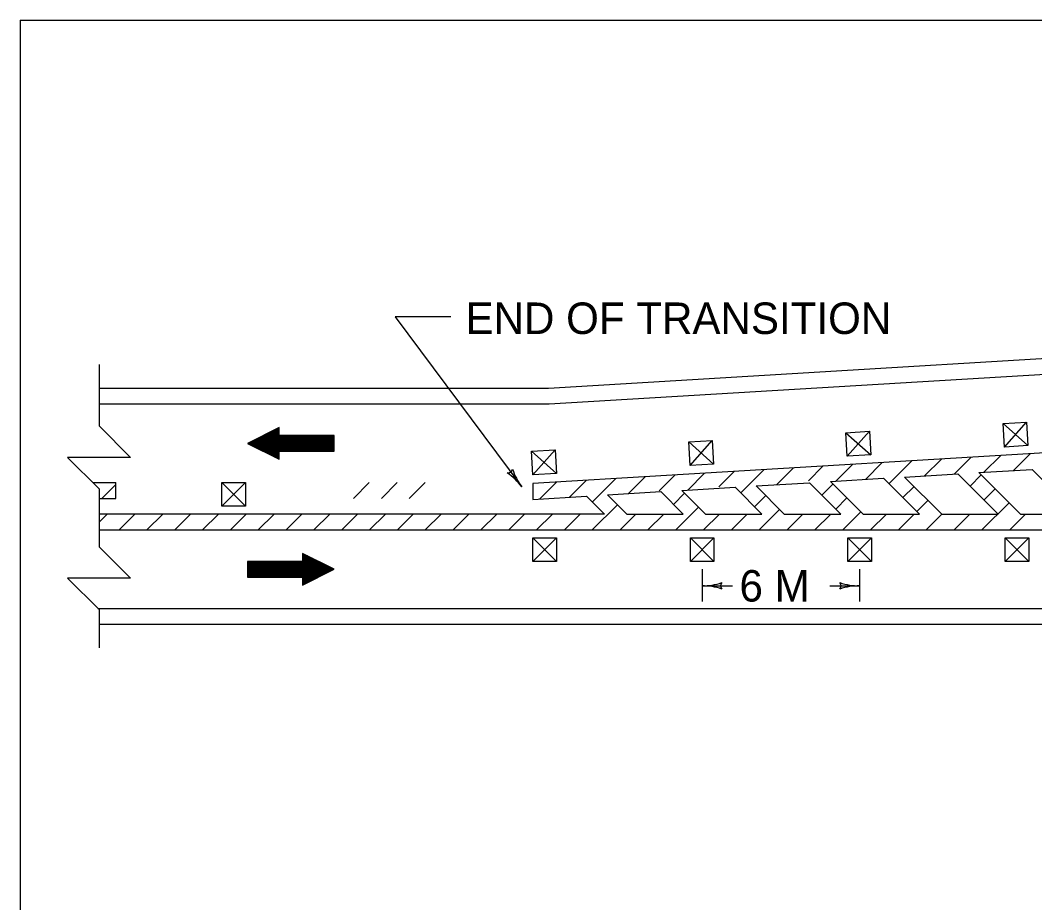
# Model space of a CAD drawing. Extents: x 1007 to 1035.5, y 1000.5 to 1021.5.
# Drawn here: x 1007 to 1013.44, y 1015.89 to 1021.5 of the extents above; entities that cross this region are included whole.
import ezdxf

# ---------------------------------------------------------------- set-up
doc = ezdxf.new("R2010")
doc.units = 0
doc.layers.add('Level 1', color=7, linetype='Continuous')
doc.layers.add('Level 10', color=7, linetype='Continuous')

msp = doc.modelspace()

# ---------------------------------------------------------------- linework, layer by layer
at = {"layer": 'Level 1'}
for p, q in [((1013.2418, 1018.9386), (1013.3915, 1018.9474)), ((1013.2506, 1018.7888), (1013.2418, 1018.9386)), ((1013.2418, 1018.9386), (1013.4003, 1018.7977)), ((1013.2506, 1018.7888), (1013.3915, 1018.9474)), ((1013.3915, 1018.9474), (1013.4003, 1018.7977)), ((1012.2435, 1018.8798), (1012.3933, 1018.8887)), ((1012.2523, 1018.7301), (1012.2435, 1018.8798)), ((1012.2435, 1018.8798), (1012.4021, 1018.7389)), ((1012.2523, 1018.7301), (1012.3933, 1018.8887)), ((1012.3933, 1018.8887), (1012.4021, 1018.7389)), ((1010.2469, 1018.7623), (1010.3967, 1018.7711)), ((1010.2558, 1018.6125), (1010.3967, 1018.7711)), ((1010.3967, 1018.7711), (1010.4055, 1018.6213)), ((1011.2452, 1018.821), (1011.3949, 1018.8298)), ((1011.254, 1018.6713), (1011.2452, 1018.821)), ((1011.2452, 1018.821), (1011.4038, 1018.6801)), ((1011.254, 1018.6713), (1011.3949, 1018.8298)), ((1011.3949, 1018.8298), (1011.4038, 1018.6801)), ((1013.4003, 1018.7977), (1013.2506, 1018.7888)), ((1010.2558, 1018.6125), (1010.2469, 1018.7623)), ((1010.2469, 1018.7623), (1010.4055, 1018.6213)), ((1012.4021, 1018.7389), (1012.2523, 1018.7301)), ((1012.744, 1018.6058), (1012.8507, 1018.7124)), ((1012.9322, 1018.6171), (1013.0388, 1018.7237)), ((1013.1203, 1018.6284), (1013.2268, 1018.735)), ((1013.3083, 1018.6398), (1013.4149, 1018.7463)), ((1011.4038, 1018.6801), (1011.254, 1018.6713)), ((1011.5755, 1018.4978), (1011.7223, 1018.6446)), ((1011.8037, 1018.5493), (1011.9103, 1018.6559)), ((1012.0058, 1018.5747), (1012.0983, 1018.6672)), ((1012.1798, 1018.5719), (1012.2864, 1018.6785)), ((1012.3679, 1018.5833), (1012.4745, 1018.6898)), ((1012.5174, 1018.5559), (1012.6626, 1018.7011)), ((1010.4055, 1018.6213), (1010.2558, 1018.6125)), ((1010.4872, 1018.4702), (1010.5938, 1018.5768)), ((1010.6336, 1018.4398), (1010.7818, 1018.5881)), ((1010.8634, 1018.4929), (1010.9699, 1018.5994)), ((1011.0579, 1018.5106), (1011.158, 1018.6107)), ((1011.2395, 1018.5154), (1011.3461, 1018.622)), ((1011.436, 1018.5352), (1011.5342, 1018.6333)), ((1013.0327, 1018.5408), (1013.1033, 1018.6115)), ((1007.5185, 1018.4625), (1007.6058, 1018.5498)), ((1007.6058, 1018.4625), (1007.6058, 1018.5625)), ((1008.2808, 1018.5625), (1008.4308, 1018.5625)), ((1008.2808, 1018.4125), (1008.2808, 1018.5625)), ((1008.2808, 1018.4125), (1008.4308, 1018.5625)), ((1008.2808, 1018.5625), (1008.4308, 1018.4125)), ((1008.4308, 1018.5625), (1008.4308, 1018.4125)), ((1009.1169, 1018.4625), (1009.2169, 1018.5625)), ((1009.2937, 1018.4625), (1009.3937, 1018.5625)), ((1009.4705, 1018.4625), (1009.5705, 1018.5625)), ((1010.2991, 1018.4589), (1010.4057, 1018.5655)), ((1012.0907, 1018.4828), (1012.1613, 1018.5535)), ((1012.6058, 1018.4676), (1012.6765, 1018.5383)), ((1013.121, 1018.4524), (1013.1918, 1018.5232)), ((1011.1488, 1018.4248), (1011.2195, 1018.4954)), ((1011.6638, 1018.4095), (1011.7347, 1018.4803)), ((1012.179, 1018.3943), (1012.2498, 1018.4652)), ((1012.6943, 1018.3792), (1012.765, 1018.4498)), ((1008.4308, 1018.4125), (1008.2808, 1018.4125)), ((1010.633, 1018.2625), (1010.7927, 1018.4222)), ((1011.1633, 1018.2625), (1011.3079, 1018.4071)), ((1011.6937, 1018.2625), (1011.8231, 1018.3919)), ((1013.1079, 1018.2625), (1013.2802, 1018.4348)), ((1007.5, 1018.3115), (1007.551, 1018.3625)), ((1007.6278, 1018.2625), (1007.7278, 1018.3625)), ((1007.8046, 1018.2625), (1007.9046, 1018.3625)), ((1007.9813, 1018.2625), (1008.0813, 1018.3625)), ((1008.1582, 1018.2625), (1008.2582, 1018.3625)), ((1008.3349, 1018.2625), (1008.4349, 1018.3625)), ((1008.5117, 1018.2625), (1008.6117, 1018.3625)), ((1008.6885, 1018.2625), (1008.7885, 1018.3625)), ((1008.8653, 1018.2625), (1008.9653, 1018.3625)), ((1009.042, 1018.2625), (1009.142, 1018.3625)), ((1009.2188, 1018.2625), (1009.3188, 1018.3625)), ((1009.3956, 1018.2625), (1009.4956, 1018.3625)), ((1009.5723, 1018.2625), (1009.6723, 1018.3625)), ((1009.7491, 1018.2625), (1009.8491, 1018.3625)), ((1009.9259, 1018.2625), (1010.0259, 1018.3625)), ((1010.1027, 1018.2625), (1010.2027, 1018.3625)), ((1010.2794, 1018.2625), (1010.3794, 1018.3625)), ((1010.4563, 1018.2625), (1010.5563, 1018.3625)), ((1010.8098, 1018.2625), (1010.9099, 1018.3625)), ((1010.9866, 1018.2625), (1011.0867, 1018.3625)), ((1011.3401, 1018.2625), (1011.4403, 1018.3625)), ((1011.5169, 1018.2625), (1011.6168, 1018.3625)), ((1011.8704, 1018.2625), (1011.9704, 1018.3625)), ((1012.0473, 1018.2625), (1012.1472, 1018.3625)), ((1012.224, 1018.2625), (1012.3382, 1018.3767)), ((1012.4008, 1018.2625), (1012.5008, 1018.3625)), ((1012.5776, 1018.2625), (1012.6774, 1018.3625)), ((1012.7543, 1018.2625), (1012.8534, 1018.3616)), ((1012.9311, 1018.2625), (1013.0311, 1018.3625)), ((1013.2847, 1018.2625), (1013.3847, 1018.3625)), ((1010.2558, 1018.2125), (1010.4058, 1018.2125)), ((1010.2558, 1018.0625), (1010.2558, 1018.2125)), ((1010.2558, 1018.0625), (1010.4058, 1018.2125)), ((1010.2558, 1018.2125), (1010.4058, 1018.0625)), ((1010.4058, 1018.2125), (1010.4058, 1018.0625)), ((1011.2558, 1018.2125), (1011.4058, 1018.2125)), ((1011.2558, 1018.0625), (1011.2558, 1018.2125)), ((1011.2558, 1018.0625), (1011.4058, 1018.2125)), ((1011.2558, 1018.2125), (1011.4058, 1018.0625)), ((1011.4058, 1018.2125), (1011.4058, 1018.0625)), ((1012.2558, 1018.2125), (1012.4058, 1018.2125)), ((1012.2558, 1018.0625), (1012.2558, 1018.2125)), ((1012.2558, 1018.0625), (1012.4058, 1018.2125)), ((1012.2558, 1018.2125), (1012.4058, 1018.0625)), ((1012.4058, 1018.2125), (1012.4058, 1018.0625)), ((1013.2558, 1018.2125), (1013.4058, 1018.2125)), ((1013.2558, 1018.0625), (1013.2558, 1018.2125)), ((1013.2558, 1018.0625), (1013.4058, 1018.2125)), ((1013.2558, 1018.2125), (1013.4058, 1018.0625)), ((1013.4058, 1018.2125), (1013.4058, 1018.0625)), ((1010.4058, 1018.0625), (1010.2558, 1018.0625)), ((1011.4058, 1018.0625), (1011.2558, 1018.0625)), ((1012.4058, 1018.0625), (1012.2558, 1018.0625)), ((1013.4058, 1018.0625), (1013.2558, 1018.0625))]:
    msp.add_line(p, q, dxfattribs=at)
for points in [[(1007.5, 1019.1625), (1010.3558, 1019.1625), (1015.3492, 1019.4625), (1030.3558, 1020.1), (1035, 1020.1)], [(1007.5, 1019.0625), (1010.3588, 1019.0625), (1015.3543, 1019.3627), (1030.3578, 1020), (1035, 1020)], [(1009.7336, 1019.6157), (1009.3806, 1019.6157), (1010.1845, 1018.5363)], [(1035, 1019.5), (1030.3558, 1019.5), (1015.3492, 1018.8625), (1010.2558, 1018.5565)], [(1007.5, 1019.3125), (1007.5, 1018.9233), (1007.7, 1018.7233), (1007.3, 1018.7233), (1007.5, 1018.5233), (1007.5, 1018.1557), (1007.7, 1017.9557), (1007.3, 1017.9557), (1007.5, 1017.7557), (1007.5, 1017.5125)], [(1007.5, 1018.2625), (1020.3589, 1018.2625), (1030.3589, 1018.9), (1035, 1018.9)], [(1008.6184, 1018.9001), (1008.6432, 1018.9001)], [(1008.6283, 1018.9051), (1008.6432, 1018.9051)], [(1008.6383, 1018.9101), (1008.6432, 1018.9101)], [(1008.4889, 1018.8351), (1008.9932, 1018.8351)], [(1008.4988, 1018.8401), (1008.9932, 1018.8401)], [(1008.5088, 1018.8451), (1008.9932, 1018.8451)], [(1008.5188, 1018.8501), (1008.9932, 1018.8501)], [(1008.5288, 1018.8551), (1008.9932, 1018.8551)], [(1008.5387, 1018.8601), (1008.9932, 1018.8601)], [(1008.5487, 1018.8651), (1008.6432, 1018.8651)], [(1008.5586, 1018.8701), (1008.6432, 1018.8701)], [(1008.5586, 1018.8701), (1008.6432, 1018.8701)], [(1008.5686, 1018.8751), (1008.6432, 1018.8751)], [(1008.5786, 1018.8801), (1008.6432, 1018.8801)], [(1008.5885, 1018.8851), (1008.6432, 1018.8851)], [(1008.5985, 1018.8901), (1008.6432, 1018.8901)], [(1008.6084, 1018.8951), (1008.6432, 1018.8951)], [(1008.4473, 1018.8101), (1008.9932, 1018.8101)], [(1008.449, 1018.8151), (1008.9932, 1018.8151)], [(1008.4573, 1018.8051), (1008.9932, 1018.8051)], [(1008.4573, 1018.8051), (1008.9932, 1018.8051)], [(1008.459, 1018.8201), (1008.9932, 1018.8201)], [(1008.4674, 1018.8001), (1008.9932, 1018.8001)], [(1008.4689, 1018.8251), (1008.9932, 1018.8251)], [(1008.4774, 1018.7951), (1008.9932, 1018.7951)], [(1008.4789, 1018.8301), (1008.9932, 1018.8301)], [(1008.4874, 1018.7901), (1008.9932, 1018.7901)], [(1008.4975, 1018.7851), (1008.9932, 1018.7851)], [(1008.5075, 1018.7801), (1008.9932, 1018.7801)], [(1008.5176, 1018.7751), (1008.9932, 1018.7751)], [(1008.5276, 1018.7701), (1008.9932, 1018.7701)], [(1008.5377, 1018.7651), (1008.9932, 1018.7651)], [(1008.5427, 1018.7626), (1008.9932, 1018.7626)], [(1008.5527, 1018.7576), (1008.6432, 1018.7576)], [(1008.5628, 1018.7526), (1008.6432, 1018.7526)], [(1008.5728, 1018.7476), (1008.6432, 1018.7476)], [(1008.5828, 1018.7426), (1008.6432, 1018.7426)], [(1008.5928, 1018.7376), (1008.6432, 1018.7376)], [(1008.6029, 1018.7326), (1008.6432, 1018.7326)], [(1008.6129, 1018.7276), (1008.6432, 1018.7276)], [(1008.623, 1018.7226), (1008.6432, 1018.7226)], [(1008.633, 1018.7176), (1008.6432, 1018.7176)], [(1008.643, 1018.7126), (1008.6432, 1018.7126)], [(1013.0884, 1018.6265), (1013.4266, 1018.6468)], [(1013.4266, 1018.6468), (1013.711, 1018.3625)], [(1012.1451, 1018.5698), (1012.4832, 1018.5902)], [(1012.4832, 1018.5902), (1012.711, 1018.3625)], [(1012.6166, 1018.5982), (1012.955, 1018.6184)], [(1012.6166, 1018.5982), (1012.8524, 1018.3625)], [(1012.955, 1018.6184), (1013.2109, 1018.3625)], [(1013.0884, 1018.6265), (1013.3524, 1018.3625)], [(1007.4608, 1018.5625), (1007.6058, 1018.5625)], [(1010.2558, 1018.5565), (1010.2558, 1018.4562)], [(1011.2018, 1018.5132), (1011.5399, 1018.5335)], [(1011.2018, 1018.5132), (1011.3524, 1018.3625)], [(1011.5399, 1018.5335), (1011.7109, 1018.3625)], [(1011.6734, 1018.5415), (1012.0116, 1018.5618)], [(1011.6734, 1018.5415), (1011.8525, 1018.3625)], [(1012.0116, 1018.5618), (1012.2109, 1018.3625)], [(1012.1451, 1018.5698), (1012.3524, 1018.3625)], [(1007.5, 1018.4625), (1007.6058, 1018.4625)], [(1010.2558, 1018.4562), (1010.5967, 1018.4768)], [(1010.5967, 1018.4768), (1010.7109, 1018.3625)], [(1010.7301, 1018.4848), (1011.0683, 1018.5053)], [(1010.7301, 1018.4848), (1010.8524, 1018.3625)], [(1011.0683, 1018.5053), (1011.211, 1018.3625)], [(1010.7109, 1018.3625), (1007.5, 1018.3625)], [(1010.8524, 1018.3625), (1011.211, 1018.3625)], [(1011.3524, 1018.3625), (1011.7109, 1018.3625)], [(1011.8525, 1018.3625), (1012.2109, 1018.3625)], [(1012.3524, 1018.3625), (1012.711, 1018.3625)], [(1012.8524, 1018.3625), (1013.2109, 1018.3625)], [(1013.3524, 1018.3625), (1013.711, 1018.3625)], [(1008.8937, 1018.0621), (1008.4432, 1018.0621)], [(1008.8987, 1018.0596), (1008.4432, 1018.0596)], [(1008.7933, 1018.1121), (1008.7932, 1018.1121)], [(1008.8033, 1018.1071), (1008.7932, 1018.1071)], [(1008.8133, 1018.1021), (1008.7932, 1018.1021)], [(1008.8234, 1018.0971), (1008.7932, 1018.0971)], [(1008.8334, 1018.0921), (1008.7932, 1018.0921)], [(1008.8435, 1018.0871), (1008.7932, 1018.0871)], [(1008.8535, 1018.0821), (1008.7932, 1018.0821)], [(1008.8636, 1018.0771), (1008.7932, 1018.0771)], [(1008.8736, 1018.0721), (1008.7932, 1018.0721)], [(1008.8837, 1018.0671), (1008.7932, 1018.0671)], [(1008.9088, 1018.0546), (1008.4432, 1018.0546)], [(1008.9188, 1018.0496), (1008.4432, 1018.0496)], [(1008.9288, 1018.0446), (1008.4432, 1018.0446)], [(1008.9388, 1018.0396), (1008.4432, 1018.0396)], [(1008.9489, 1018.0346), (1008.4432, 1018.0346)], [(1008.9589, 1018.0296), (1008.4432, 1018.0296)], [(1008.9689, 1018.0246), (1008.4432, 1018.0246)], [(1008.979, 1018.0196), (1008.4432, 1018.0196)], [(1008.979, 1018.0196), (1008.4432, 1018.0196)], [(1008.989, 1018.0146), (1008.4432, 1018.0146)], [(1008.9873, 1018.0096), (1008.4432, 1018.0096)], [(1008.9773, 1018.0046), (1008.4432, 1018.0046)], [(1008.9674, 1017.9996), (1008.4432, 1017.9996)], [(1008.9574, 1017.9946), (1008.4432, 1017.9946)], [(1011.3308, 1018.0125), (1011.3308, 1017.8071)], [(1012.3308, 1018.0125), (1012.3308, 1017.8071)], [(1008.9474, 1017.9896), (1008.4432, 1017.9896)], [(1008.9375, 1017.9846), (1008.4432, 1017.9846)], [(1008.9275, 1017.9796), (1008.4432, 1017.9796)], [(1008.9176, 1017.9746), (1008.4432, 1017.9746)], [(1008.9076, 1017.9696), (1008.4432, 1017.9696)], [(1008.8977, 1017.9646), (1008.4432, 1017.9646)], [(1008.8877, 1017.9596), (1008.7932, 1017.9596)], [(1008.8778, 1017.9546), (1008.7932, 1017.9546)], [(1008.8778, 1017.9546), (1008.7932, 1017.9546)], [(1008.8678, 1017.9496), (1008.7932, 1017.9496)], [(1008.8578, 1017.9446), (1008.7932, 1017.9446)], [(1008.8478, 1017.9396), (1008.7932, 1017.9396)], [(1008.8378, 1017.9346), (1008.7932, 1017.9346)], [(1008.8279, 1017.9296), (1008.7932, 1017.9296)], [(1008.8179, 1017.9246), (1008.7932, 1017.9246)], [(1008.808, 1017.9196), (1008.7932, 1017.9196)], [(1008.798, 1017.9146), (1008.7932, 1017.9146)], [(1011.3308, 1017.9071), (1011.5231, 1017.9071)], [(1012.1408, 1017.9071), (1012.3308, 1017.9071)], [(1007.4932, 1017.7625), (1035, 1017.7625)], [(1007.5, 1017.6625), (1035, 1017.6625)]]:
    msp.add_lwpolyline(points, dxfattribs=at)
for points in [[(1008.4432, 1018.8122), (1008.6432, 1018.7125), (1008.6432, 1018.7625), (1008.9932, 1018.7625), (1008.9932, 1018.8626), (1008.6432, 1018.8626), (1008.6432, 1018.9126)], [(1008.9932, 1018.0125), (1008.7932, 1018.1122), (1008.7932, 1018.0622), (1008.4432, 1018.0622), (1008.4432, 1017.9621), (1008.7932, 1017.9621), (1008.7932, 1017.9121)]]:
    msp.add_lwpolyline(points, close=True, dxfattribs=at)
for centre, radius, start, end in [((1010.0958, 1018.6555), 0.0312, 265.45434, 347.57103), ((1010.4978, 1018.7697), 0.3906, 198.0269, 216.67363), ((1009.8712, 1018.303), 0.3906, 36.67974, 55.34852), ((1009.8712, 1018.303), 0.3906, 36.66751, 36.67974), ((1011.3308, 1018.2977), 0.3906, 269.98778, 270), ((1011.3308, 1018.2977), 0.3906, 270, 288.66878), ((1011.3308, 1017.5165), 0.3906, 71.34716, 89.99389), ((1011.4793, 1017.907), 0.0312, 138.7746, 220.89129), ((1012.1822, 1017.9071), 0.0312, 318.7746, 40.89129), ((1012.3308, 1017.5165), 0.3906, 90, 108.66878), ((1012.3308, 1018.2977), 0.3906, 251.34716, 269.99389), ((1012.3308, 1017.5165), 0.3906, 89.98778, 90)]:
    msp.add_arc(centre, radius, start, end, dxfattribs=at)
at = {"layer": 'Level 10'}
for q in [(1035.5, 1021.5), (1007, 1000.5)]:
    msp.add_line((1007, 1021.5), q, dxfattribs=at)

# ---------------------------------------------------------------- texts
at = {"layer": 'Level 1'}
for s, p in [('END OF TRANSITION', (1009.8278, 1019.5071)), ('6 M', (1011.5678, 1017.8071))]:
    msp.add_text(s, height=0.2, dxfattribs=at).set_placement(p)

doc.saveas('drawing.dxf')
